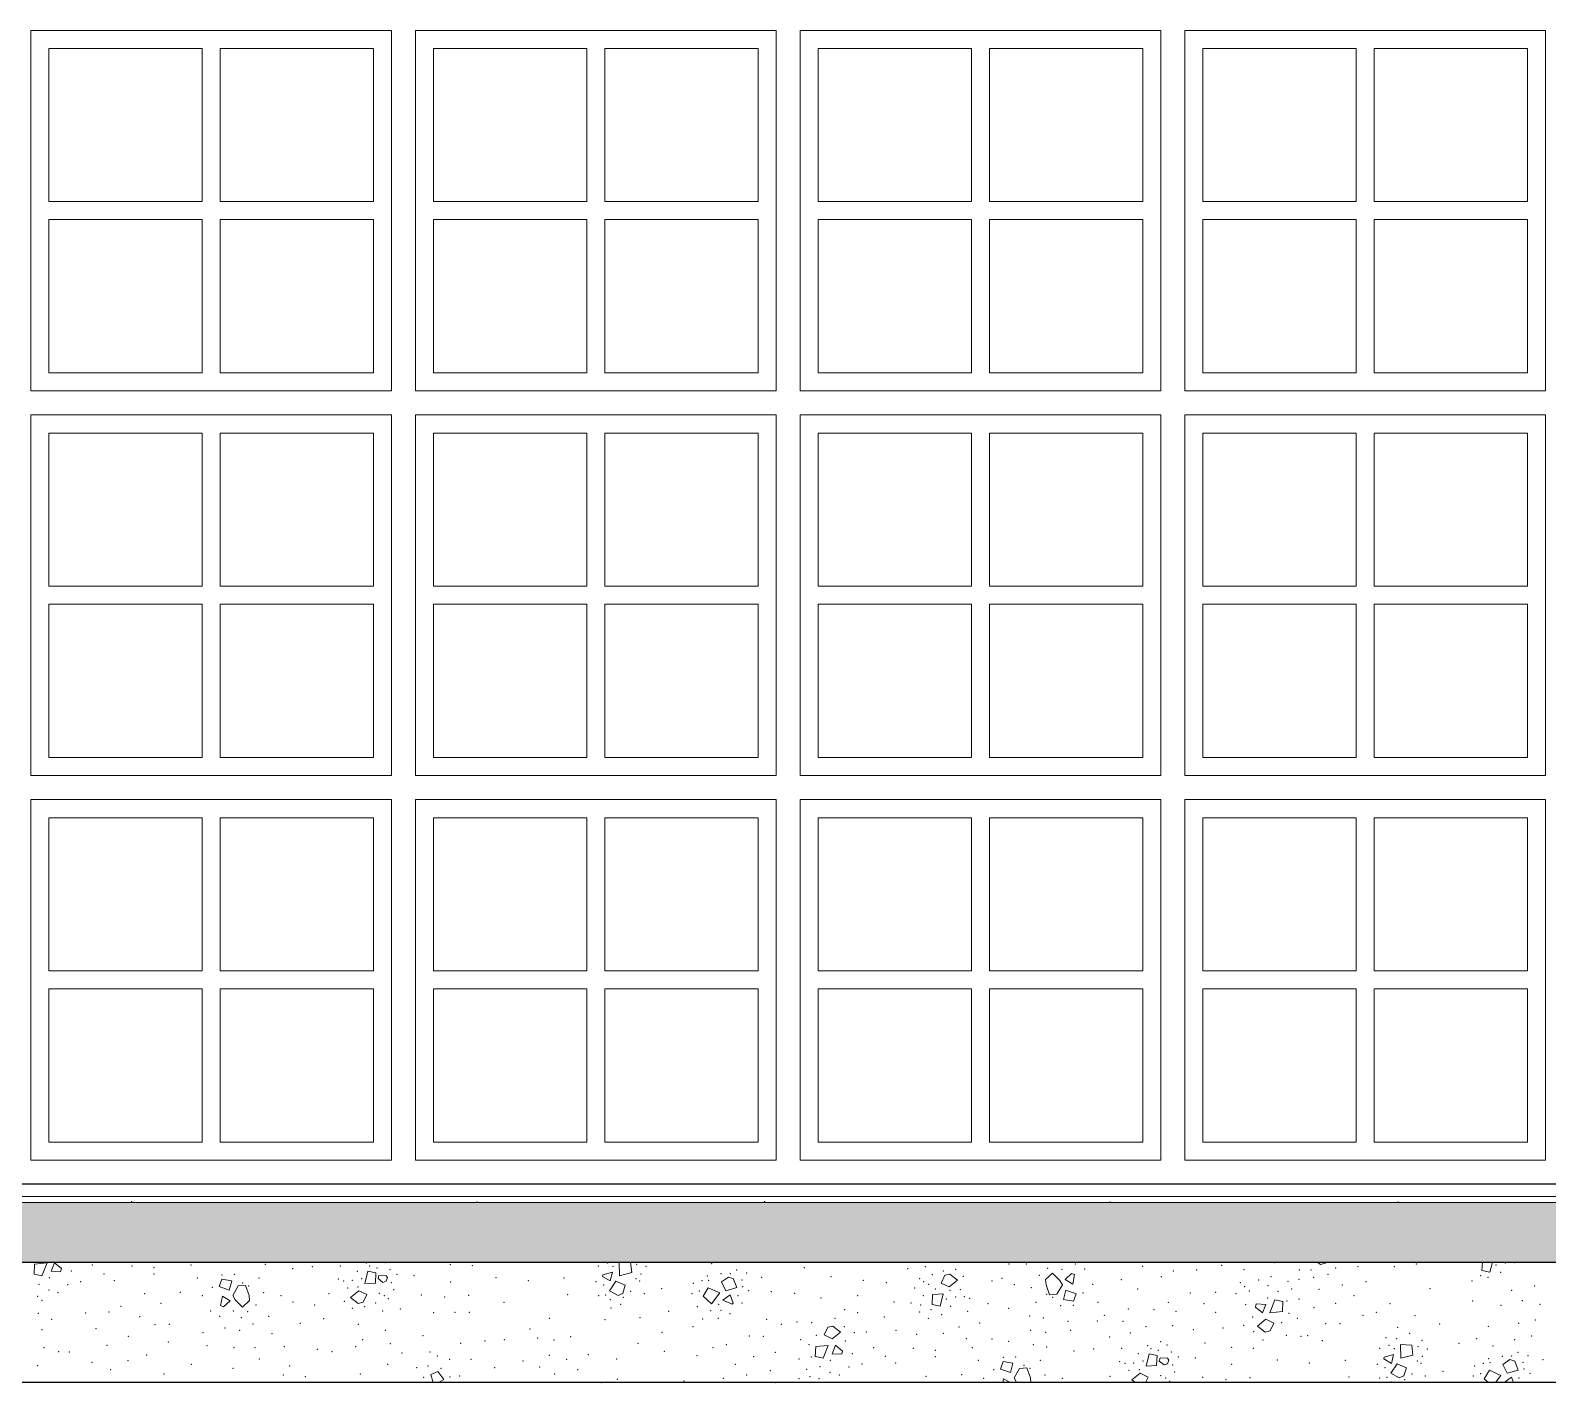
# Model space of a CAD drawing. Header units: metres. Extents: x -67.2 to -32.8, y -0.2 to 5.
# Drawn here: x -41.915 to -40.653, y -0.165 to 0.96 of the extents above; entities that cross this region are included whole.
import ezdxf

# ---------------------------------------------------------------- set-up
doc = ezdxf.new("R2010")
doc.units = ezdxf.units.M
doc.header["$MEASUREMENT"] = 0
for name, color, linetype, lineweight in [('Janelas Archicad_Caneta_No__3', 7, 'Continuous', 25), ('Janelas Archicad_Caneta_No__43', 44, 'Continuous', 0), ('LAJES.EST_Caneta_No__241', 7, 'Continuous', 13), ('LAJES.EST_Caneta_No__3', 7, 'Continuous', 25)]:
    doc.layers.add(name, color=color, linetype=linetype, lineweight=lineweight)
doc.layers.add('LAJES.EST', color=7, linetype='Continuous')
doc.layers.add('LAJES.EST_Caneta_No__95', color=7, linetype='Continuous', lineweight=0, true_color=0xaeaeae)
doc.layers.add('LAJES.EST_Caneta_No__97', color=7, linetype='Continuous', lineweight=5, true_color=0x6b6b6b)

# ---------------------------------------------------------------- blocks, each defined once
blk = doc.blocks.new('*X22', base_point=(-99.8256, 0))
at = {"layer": 'LAJES.EST_Caneta_No__241', "color": 7, "linetype": 'Continuous', "lineweight": 13}
for p, q in [((-41.9123, -0.0747), (-41.9119, -0.0663)), ((-41.9123, -0.0747), (-41.9058, -0.0761)), ((-41.9119, -0.0663), (-41.9015, -0.0654)), ((-41.9015, -0.0654), (-41.9058, -0.0761)), ((-41.8982, -0.0723), (-41.8954, -0.0653)), ((-41.8903, -0.0727), (-41.8982, -0.0723)), ((-41.8954, -0.0653), (-41.8896, -0.0701)), ((-41.8896, -0.0701), (-41.8903, -0.0727)), ((-41.6371, -0.0826), (-41.6346, -0.0723)), ((-41.6281, -0.0737), (-41.6346, -0.0723)), ((-41.6281, -0.0737), (-41.6284, -0.0821)), ((-41.4394, -0.0766), (-41.4393, -0.0753)), ((-41.4393, -0.0753), (-41.4313, -0.073)), ((-41.4313, -0.073), (-41.433, -0.0804)), ((-41.4254, -0.076), (-41.4257, -0.065)), ((-41.4152, -0.0734), (-41.4254, -0.076)), ((-41.4162, -0.0651), (-41.4183, -0.065)), ((-41.4162, -0.0651), (-41.4152, -0.0734)), ((-41.1578, -0.0821), (-41.1548, -0.0757)), ((-41.1548, -0.0757), (-41.1507, -0.0747)), ((-41.1507, -0.0747), (-41.1443, -0.0797)), ((-41.071, -0.0793), (-41.0652, -0.0738)), ((-41.0652, -0.0738), (-41.0591, -0.0801)), ((-41.0548, -0.0792), (-41.0493, -0.0741)), ((-41.0493, -0.0741), (-41.0468, -0.0751)), ((-41.0468, -0.0751), (-41.0482, -0.083)), ((-40.8424, -0.0668), (-40.8446, -0.065)), ((-40.8383, -0.0657), (-40.8424, -0.0668)), ((-40.8379, -0.065), (-40.8383, -0.0657)), ((-40.708, -0.0718), (-40.7077, -0.065)), ((-40.708, -0.0718), (-40.7015, -0.0732)), ((-40.6994, -0.065), (-40.7015, -0.0732)), ((-41.7561, -0.0788), (-41.7584, -0.0851)), ((-41.75, -0.088), (-41.7584, -0.0851)), ((-41.7561, -0.0788), (-41.7479, -0.0803)), ((-41.7479, -0.0803), (-41.75, -0.088)), ((-41.7424, -0.0845), (-41.747, -0.0925)), ((-41.7364, -0.0841), (-41.7424, -0.0845)), ((-41.7334, -0.0925), (-41.7364, -0.0841)), ((-41.6284, -0.0821), (-41.6371, -0.0826)), ((-41.6262, -0.0784), (-41.6256, -0.0758)), ((-41.6222, -0.0817), (-41.6262, -0.0784)), ((-41.6256, -0.0758), (-41.6193, -0.0761)), ((-41.6222, -0.0817), (-41.6195, -0.0807)), ((-41.6182, -0.0776), (-41.6195, -0.0807)), ((-41.6182, -0.0776), (-41.6193, -0.0761)), ((-41.433, -0.0804), (-41.4394, -0.0766)), ((-41.4283, -0.0806), (-41.4336, -0.0885)), ((-41.4283, -0.0806), (-41.4207, -0.084)), ((-41.4207, -0.084), (-41.4227, -0.0908)), ((-41.3559, -0.0931), (-41.3515, -0.086)), ((-41.3515, -0.086), (-41.342, -0.0904)), ((-41.3406, -0.0812), (-41.3347, -0.0772)), ((-41.3368, -0.0886), (-41.3406, -0.0812)), ((-41.3368, -0.0886), (-41.3277, -0.0859)), ((-41.3347, -0.0772), (-41.3307, -0.0784)), ((-41.3307, -0.0784), (-41.3277, -0.0859)), ((-41.1512, -0.0853), (-41.1578, -0.0821)), ((-41.1512, -0.0853), (-41.1443, -0.0797)), ((-41.0705, -0.0835), (-41.071, -0.0793)), ((-41.0705, -0.0835), (-41.0676, -0.0919)), ((-41.0616, -0.0915), (-41.0569, -0.0836)), ((-41.0591, -0.0801), (-41.0569, -0.0836)), ((-41.056, -0.0957), (-41.054, -0.0881)), ((-41.0482, -0.083), (-41.0548, -0.0792)), ((-41.054, -0.0881), (-41.0455, -0.091)), ((-41.7572, -0.1009), (-41.7557, -0.0931)), ((-41.7547, -0.1019), (-41.7572, -0.1009)), ((-41.7557, -0.0931), (-41.7491, -0.0968)), ((-41.7491, -0.0968), (-41.7547, -0.1019)), ((-41.7449, -0.096), (-41.747, -0.0925)), ((-41.7388, -0.1023), (-41.7449, -0.096)), ((-41.733, -0.0967), (-41.7388, -0.1023)), ((-41.7334, -0.0925), (-41.733, -0.0967)), ((-41.6422, -0.0885), (-41.649, -0.0941)), ((-41.6427, -0.0991), (-41.649, -0.0941)), ((-41.6386, -0.0981), (-41.6427, -0.0991)), ((-41.6422, -0.0885), (-41.6355, -0.0917)), ((-41.6355, -0.0917), (-41.6386, -0.0981)), ((-41.4266, -0.0925), (-41.4336, -0.0885)), ((-41.4227, -0.0908), (-41.4266, -0.0925)), ((-41.3559, -0.0931), (-41.3489, -0.0995)), ((-41.342, -0.0904), (-41.3489, -0.0995)), ((-41.3393, -0.0964), (-41.3333, -0.0918)), ((-41.3316, -0.0997), (-41.3393, -0.0964)), ((-41.3333, -0.0918), (-41.3307, -0.0988)), ((-41.3307, -0.0988), (-41.3316, -0.0997)), ((-41.1652, -0.1), (-41.1649, -0.0917)), ((-41.1652, -0.1), (-41.1587, -0.1015)), ((-41.1649, -0.0917), (-41.1562, -0.0912)), ((-41.1562, -0.0912), (-41.1587, -0.1015)), ((-41.0676, -0.0919), (-41.0616, -0.0915)), ((-41.0478, -0.0972), (-41.056, -0.0957)), ((-41.0478, -0.0972), (-41.0455, -0.091)), ((-40.8964, -0.1021), (-40.8957, -0.0995)), ((-40.8957, -0.0995), (-40.8878, -0.0999)), ((-40.8878, -0.0999), (-40.8906, -0.1069)), ((-40.8845, -0.1068), (-40.8802, -0.0961)), ((-40.8737, -0.0975), (-40.8802, -0.0961)), ((-40.8737, -0.0975), (-40.874, -0.1059)), ((-40.8906, -0.1069), (-40.8964, -0.1021)), ((-40.8878, -0.1123), (-40.8946, -0.1179)), ((-40.8878, -0.1123), (-40.8811, -0.1155)), ((-40.874, -0.1059), (-40.8845, -0.1068)), ((-41.2551, -0.1253), (-41.252, -0.1189)), ((-41.2484, -0.1285), (-41.2551, -0.1253)), ((-41.252, -0.1189), (-41.2479, -0.1179)), ((-41.2484, -0.1285), (-41.2416, -0.1229)), ((-41.2479, -0.1179), (-41.2416, -0.1229)), ((-40.8883, -0.1229), (-40.8946, -0.1179)), ((-40.8842, -0.1219), (-40.8883, -0.1229)), ((-40.8811, -0.1155), (-40.8842, -0.1219)), ((-41.2625, -0.1433), (-41.2621, -0.1349)), ((-41.2621, -0.1349), (-41.2517, -0.134)), ((-41.2517, -0.134), (-41.256, -0.1447)), ((-41.2484, -0.1409), (-41.2456, -0.1339)), ((-41.2456, -0.1339), (-41.2398, -0.1387)), ((-41.2398, -0.1387), (-41.2405, -0.1413)), ((-40.7756, -0.1446), (-40.7759, -0.1332)), ((-40.7664, -0.1337), (-40.7759, -0.1332)), ((-40.7664, -0.1337), (-40.7654, -0.142)), ((-41.2625, -0.1433), (-41.256, -0.1447)), ((-41.2405, -0.1413), (-41.2484, -0.1409)), ((-41.1063, -0.1474), (-41.1086, -0.1537)), ((-41.1063, -0.1474), (-41.0981, -0.1489)), ((-41.0981, -0.1489), (-41.1002, -0.1565)), ((-40.9873, -0.1512), (-40.9848, -0.1409)), ((-40.9786, -0.1507), (-40.9873, -0.1512)), ((-40.9783, -0.1423), (-40.9848, -0.1409)), ((-40.9783, -0.1423), (-40.9786, -0.1507)), ((-40.9764, -0.147), (-40.9758, -0.1444)), ((-40.9724, -0.1503), (-40.9764, -0.147)), ((-40.9758, -0.1444), (-40.9695, -0.1447)), ((-40.9724, -0.1503), (-40.9697, -0.1493)), ((-40.9684, -0.1462), (-40.9697, -0.1493)), ((-40.9684, -0.1462), (-40.9695, -0.1447)), ((-40.7896, -0.1452), (-40.7895, -0.1439)), ((-40.7832, -0.149), (-40.7896, -0.1452)), ((-40.7895, -0.1439), (-40.7815, -0.1416)), ((-40.7785, -0.1492), (-40.7838, -0.1571)), ((-40.7815, -0.1416), (-40.7832, -0.149)), ((-40.7785, -0.1492), (-40.7709, -0.1526)), ((-40.7654, -0.142), (-40.7756, -0.1446)), ((-40.6907, -0.1498), (-40.6849, -0.1458)), ((-40.687, -0.1572), (-40.6907, -0.1498)), ((-40.6849, -0.1458), (-40.6808, -0.147)), ((-40.6808, -0.147), (-40.6779, -0.1545)), ((-41.5764, -0.1556), (-41.5824, -0.1583)), ((-41.5804, -0.165), (-41.5824, -0.1583)), ((-41.5764, -0.1556), (-41.5716, -0.1624)), ((-41.5716, -0.1624), (-41.5759, -0.165)), ((-41.1002, -0.1565), (-41.1086, -0.1537)), ((-41.1065, -0.165), (-41.1059, -0.1617)), ((-41.1059, -0.1617), (-41.1001, -0.165)), ((-41.0926, -0.1531), (-41.0972, -0.1611)), ((-41.0951, -0.1646), (-41.0972, -0.1611)), ((-41.0866, -0.1527), (-41.0926, -0.1531)), ((-41.0836, -0.1611), (-41.0866, -0.1527)), ((-41.0836, -0.1611), (-41.0832, -0.165)), ((-40.9924, -0.1571), (-40.9992, -0.1627)), ((-40.9963, -0.165), (-40.9992, -0.1627)), ((-40.9924, -0.1571), (-40.9857, -0.1603)), ((-40.9857, -0.1603), (-40.988, -0.165)), ((-40.7768, -0.1611), (-40.7838, -0.1571)), ((-40.7729, -0.1594), (-40.7768, -0.1611)), ((-40.7709, -0.1526), (-40.7729, -0.1594)), ((-40.7061, -0.1617), (-40.7017, -0.1546)), ((-40.7061, -0.1617), (-40.7025, -0.165)), ((-40.7017, -0.1546), (-40.6922, -0.159)), ((-40.6922, -0.159), (-40.6967, -0.165)), ((-40.6895, -0.165), (-40.6835, -0.1604)), ((-40.687, -0.1572), (-40.6779, -0.1545)), ((-40.6835, -0.1604), (-40.6818, -0.165)), ((-41.0946, -0.165), (-41.0951, -0.1646))]:
    blk.add_line(p, q, dxfattribs=at)
for p in [(-41.8814, -0.0722), (-41.8638, -0.0672), (-41.8541, -0.0745), (-41.8307, -0.0679), (-41.8125, -0.0694), (-41.8125, -0.0747), (-41.7818, -0.0672), (-41.756, -0.0754), (-41.7457, -0.075), (-41.7198, -0.0666), (-41.6972, -0.0702), (-41.6809, -0.0685), (-41.6575, -0.0679), (-41.6435, -0.0723), (-41.6358, -0.0655), (-41.6331, -0.068), (-41.6271, -0.0696), (-41.6199, -0.0652), (-41.6162, -0.0709), (-41.6105, -0.075), (-41.5661, -0.0669), (-41.5479, -0.0678), (-41.4429, -0.0679), (-41.4353, -0.0654), (-41.4307, -0.0681), (-41.4111, -0.0665), (-41.4075, -0.0746), (-41.4033, -0.0683), (-41.3486, -0.0659), (-41.341, -0.0744), (-41.3332, -0.0744), (-41.3278, -0.0712), (-41.3195, -0.0739), (-41.2715, -0.0693), (-41.1857, -0.0701), (-41.1711, -0.0685), (-41.1652, -0.0751), (-41.1561, -0.072), (-41.1458, -0.0706), (-41.1015, -0.0664), (-41.0869, -0.0662), (-41.0763, -0.0757), (-41.0693, -0.07), (-41.0573, -0.0707), (-41.0461, -0.0663), (-41.0385, -0.0705), (-40.9901, -0.0683), (-40.9646, -0.072), (-40.9452, -0.0713), (-40.9244, -0.0675), (-40.9059, -0.0709), (-40.8807, -0.0652), (-40.86, -0.0714), (-40.8503, -0.0712), (-40.836, -0.0749), (-40.8296, -0.0696), (-40.811, -0.0685), (-40.7808, -0.0684), (-40.7625, -0.0662), (-40.6963, -0.0671), (-40.6925, -0.0732), (-40.6885, -0.0655), (-40.6812, -0.0651), (-41.9083, -0.0832), (-41.9, -0.0879), (-41.8997, -0.0777), (-41.8843, -0.0834), (-41.8734, -0.0811), (-41.8456, -0.0802), (-41.7766, -0.0779), (-41.764, -0.0857), (-41.7388, -0.082), (-41.7338, -0.0846), (-41.7251, -0.0778), (-41.6592, -0.0789), (-41.6548, -0.0804), (-41.6515, -0.0862), (-41.6476, -0.08), (-41.6428, -0.0855), (-41.6398, -0.0784), (-41.6152, -0.0817), (-41.6133, -0.0875), (-41.5964, -0.0759), (-41.5659, -0.0812), (-41.5281, -0.0776), (-41.5013, -0.0801), (-41.4714, -0.0778), (-41.4449, -0.0811), (-41.4384, -0.0838), (-41.4116, -0.0784), (-41.4085, -0.0804), (-41.3903, -0.0869), (-41.364, -0.0825), (-41.3568, -0.0802), (-41.3523, -0.0764), (-41.3512, -0.0798), (-41.3236, -0.0796), (-41.3228, -0.0851), (-41.3071, -0.0773), (-41.2495, -0.0769), (-41.2226, -0.08), (-41.2033, -0.0817), (-41.18, -0.0863), (-41.1758, -0.0786), (-41.1724, -0.0811), (-41.1683, -0.0831), (-41.1628, -0.087), (-41.1506, -0.0883), (-41.1418, -0.0876), (-41.1393, -0.0765), (-41.1155, -0.0804), (-41.1071, -0.0782), (-41.097, -0.0834), (-41.0827, -0.086), (-41.0317, -0.0833), (-41.0081, -0.0792), (-40.9945, -0.0871), (-40.9747, -0.0767), (-40.9091, -0.0817), (-40.9053, -0.0852), (-40.8938, -0.0795), (-40.886, -0.0843), (-40.8834, -0.0769), (-40.8693, -0.0807), (-40.8663, -0.087), (-40.8601, -0.079), (-40.8481, -0.0774), (-40.8437, -0.0873), (-40.8241, -0.0837), (-40.8044, -0.0811), (-40.7512, -0.0869), (-40.7162, -0.0803), (-40.709, -0.0759), (-40.703, -0.0775), (-40.6833, -0.0883), (-40.6642, -0.0847), (-41.9094, -0.0931), (-41.9056, -0.0966), (-41.8924, -0.0901), (-41.8202, -0.0911), (-41.8066, -0.0991), (-41.7906, -0.0898), (-41.7723, -0.0927), (-41.7276, -0.1003), (-41.7213, -0.09), (-41.7069, -0.0927), (-41.6969, -0.0978), (-41.6788, -0.1005), (-41.6671, -0.0911), (-41.6541, -0.0973), (-41.6282, -0.0987), (-41.625, -0.0907), (-41.6209, -0.0927), (-41.6176, -0.0952), (-41.5901, -0.0921), (-41.5708, -0.0938), (-41.5508, -0.0923), (-41.5215, -0.0983), (-41.4685, -0.0917), (-41.4428, -0.0925), (-41.437, -0.0921), (-41.4329, -0.0959), (-41.4243, -0.0998), (-41.4221, -0.094), (-41.4161, -0.0891), (-41.4048, -0.0909), (-41.3651, -0.0909), (-41.359, -0.0888), (-41.3428, -0.0999), (-41.3269, -0.0925), (-41.3236, -0.0987), (-41.318, -0.0886), (-41.2991, -0.0892), (-41.2796, -0.0908), (-41.2579, -0.0946), (-41.2274, -0.0926), (-41.197, -0.0979), (-41.1829, -0.0988), (-41.1749, -0.1004), (-41.1726, -0.0926), (-41.1535, -0.0954), (-41.1458, -0.0937), (-41.1385, -0.0934), (-41.1342, -0.0949), (-41.1189, -0.0994), (-41.0789, -0.0982), (-41.0702, -0.0915), (-41.0652, -0.094), (-41.0479, -0.1007), (-41.0399, -0.0903), (-41.0274, -0.0981), (-40.969, -0.0981), (-40.9507, -0.0904), (-40.9393, -0.0993), (-40.9296, -0.0898), (-40.9126, -0.0911), (-40.9046, -0.1), (-40.9016, -0.0888), (-40.8863, -0.0945), (-40.8777, -0.089), (-40.8703, -0.0972), (-40.8601, -0.0955), (-40.8297, -0.099), (-40.8144, -0.0926), (-40.7846, -0.0992), (-40.7158, -0.0971), (-40.6922, -0.1006), (-40.6744, -0.0969), (-40.6598, -0.0999), (-41.9088, -0.1074), (-41.8976, -0.1123), (-41.8694, -0.107), (-41.85, -0.1062), (-41.8399, -0.1016), (-41.8245, -0.11), (-41.7655, -0.1055), (-41.7578, -0.1098), (-41.7466, -0.1053), (-41.74, -0.111), (-41.7346, -0.106), (-41.7171, -0.1098), (-41.6713, -0.1117), (-41.6475, -0.1032), (-41.6373, -0.1018), (-41.6223, -0.1053), (-41.6076, -0.1036), (-41.5799, -0.1068), (-41.5621, -0.1065), (-41.5502, -0.1064), (-41.4838, -0.1116), (-41.4373, -0.1127), (-41.4324, -0.103), (-41.4084, -0.1108), (-41.3845, -0.1056), (-41.3607, -0.1017), (-41.3561, -0.112), (-41.3495, -0.105), (-41.3431, -0.1114), (-41.341, -0.1048), (-41.3335, -0.1077), (-41.3029, -0.1123), (-41.246, -0.1114), (-41.2381, -0.1044), (-41.2272, -0.1069), (-41.2052, -0.1104), (-41.1756, -0.1061), (-41.1684, -0.1115), (-41.1663, -0.1042), (-41.1575, -0.1083), (-41.1498, -0.1015), (-41.1359, -0.1058), (-41.1018, -0.1031), (-41.0842, -0.1095), (-41.0729, -0.1111), (-41.0583, -0.101), (-41.0222, -0.1089), (-41.0021, -0.1036), (-40.9809, -0.1043), (-40.9626, -0.1058), (-40.9296, -0.1065), (-40.8987, -0.1105), (-40.8685, -0.1074), (-40.8615, -0.1116), (-40.8478, -0.1025), (-40.807, -0.1089), (-40.7959, -0.1065), (-40.7636, -0.1092), (-40.6637, -0.113), (-41.9056, -0.121), (-41.8609, -0.12), (-41.8118, -0.1167), (-41.7998, -0.1166), (-41.7717, -0.1234), (-41.7536, -0.1196), (-41.7414, -0.1215), (-41.7303, -0.1163), (-41.7144, -0.1243), (-41.6907, -0.1156), (-41.6427, -0.1164), (-41.6201, -0.1214), (-41.5887, -0.1259), (-41.4998, -0.1204), (-41.3899, -0.123), (-41.3643, -0.1184), (-41.2907, -0.1164), (-41.2776, -0.1144), (-41.2655, -0.1151), (-41.2616, -0.1257), (-41.2384, -0.1183), (-41.23, -0.1234), (-41.22, -0.1228), (-41.1955, -0.1214), (-41.1782, -0.1248), (-41.156, -0.1239), (-41.1429, -0.1187), (-41.1257, -0.1154), (-41.0833, -0.1214), (-41.0709, -0.1232), (-41.0524, -0.1141), (-41.0502, -0.1214), (-41.0279, -0.1136), (-41.0067, -0.114), (-41.0006, -0.1237), (-40.9875, -0.1185), (-40.9653, -0.1176), (-40.9481, -0.1209), (-40.9235, -0.1195), (-40.9062, -0.1174), (-40.8978, -0.1225), (-40.8746, -0.1151), (-40.8707, -0.1257), (-40.8529, -0.126), (-40.8379, -0.116), (-40.8261, -0.116), (-40.7782, -0.119), (-40.7681, -0.124), (-40.7433, -0.1161), (-40.7027, -0.1181), (-40.6775, -0.1156), (-41.9039, -0.136), (-41.8516, -0.134), (-41.834, -0.1265), (-41.8005, -0.1312), (-41.7684, -0.1342), (-41.746, -0.1359), (-41.7286, -0.1358), (-41.704, -0.1351), (-41.6768, -0.1374), (-41.6448, -0.135), (-41.6391, -0.1293), (-41.6161, -0.1326), (-41.5574, -0.1322), (-41.5372, -0.1303), (-41.5212, -0.1293), (-41.4933, -0.1279), (-41.4798, -0.1294), (-41.466, -0.1267), (-41.4101, -0.1324), (-41.3476, -0.1359), (-41.3365, -0.1335), (-41.3174, -0.1263), (-41.3056, -0.1264), (-41.2746, -0.1292), (-41.2677, -0.1334), (-41.2375, -0.1303), (-41.214, -0.1358), (-41.1809, -0.1365), (-41.1627, -0.138), (-41.1368, -0.1284), (-41.132, -0.1358), (-41.1156, -0.1287), (-41.1018, -0.1306), (-41.0813, -0.1335), (-41.07, -0.1352), (-41.0474, -0.1388), (-41.0311, -0.137), (-41.0178, -0.1269), (-41.0076, -0.1365), (-40.986, -0.1341), (-40.9833, -0.1366), (-40.9772, -0.1382), (-40.9752, -0.1308), (-40.9701, -0.1338), (-40.9384, -0.132), (-40.9163, -0.1355), (-40.8981, -0.1364), (-40.8902, -0.1294), (-40.8586, -0.1264), (-40.8407, -0.13), (-40.7931, -0.1365), (-40.7879, -0.1275), (-40.7854, -0.134), (-40.7809, -0.1366), (-40.779, -0.1285), (-40.7613, -0.1351), (-40.7579, -0.1297), (-40.7535, -0.1369), (-40.7271, -0.1323), (-40.7125, -0.1284), (-40.6988, -0.1345), (-40.6808, -0.1292), (-40.6667, -0.1262), (-41.9093, -0.1509), (-41.8919, -0.1392), (-41.8829, -0.1396), (-41.8642, -0.1481), (-41.8342, -0.1468), (-41.8185, -0.1421), (-41.7815, -0.1498), (-41.725, -0.1452), (-41.6998, -0.1512), (-41.6646, -0.1392), (-41.6182, -0.1498), (-41.6062, -0.1403), (-41.5847, -0.1512), (-41.583, -0.1395), (-41.5769, -0.1427), (-41.5667, -0.1457), (-41.549, -0.1455), (-41.5057, -0.1471), (-41.4838, -0.1424), (-41.4692, -0.1455), (-41.4514, -0.1417), (-41.4277, -0.1453), (-41.3882, -0.1389), (-41.3609, -0.1425), (-41.3291, -0.1498), (-41.3138, -0.1434), (-41.2958, -0.1399), (-41.2761, -0.1453), (-41.2659, -0.1436), (-41.2499, -0.1463), (-41.2316, -0.1408), (-41.2236, -0.1496), (-41.2043, -0.143), (-41.1958, -0.1487), (-41.1627, -0.1433), (-41.1268, -0.1465), (-41.1062, -0.144), (-41.0959, -0.1436), (-41.089, -0.1506), (-41.0753, -0.1464), (-41.0094, -0.1475), (-41.005, -0.149), (-40.9978, -0.1486), (-40.9937, -0.1409), (-40.99, -0.147), (-40.9664, -0.1395), (-40.9653, -0.1503), (-40.9607, -0.1436), (-40.9465, -0.1445), (-40.9161, -0.1498), (-40.8783, -0.1462), (-40.8515, -0.1486), (-40.8216, -0.1464), (-40.7951, -0.1497), (-40.7618, -0.147), (-40.7587, -0.149), (-40.7576, -0.1432), (-40.7142, -0.1511), (-40.707, -0.1488), (-40.7025, -0.145), (-40.7014, -0.1484), (-40.6911, -0.143), (-40.6834, -0.1429), (-40.678, -0.1398), (-40.6738, -0.1482), (-40.6697, -0.1425), (-40.6572, -0.1459), (-41.8486, -0.1543), (-41.8042, -0.1577), (-41.7469, -0.1531), (-41.7049, -0.1586), (-41.6868, -0.16), (-41.6409, -0.1577), (-41.5942, -0.1524), (-41.5882, -0.1607), (-41.5738, -0.1532), (-41.5663, -0.1603), (-41.5582, -0.1594), (-41.5291, -0.1526), (-41.4918, -0.1521), (-41.4793, -0.1577), (-41.4602, -0.1541), (-41.4273, -0.1621), (-41.3718, -0.1636), (-41.3391, -0.1613), (-41.3195, -0.1586), (-41.2999, -0.1551), (-41.2761, -0.1618), (-41.2698, -0.1538), (-41.2669, -0.1601), (-41.2595, -0.1617), (-41.2585, -0.1518), (-41.2502, -0.1565), (-41.2426, -0.1587), (-41.2345, -0.152), (-41.1704, -0.1597), (-41.1407, -0.1584), (-41.1225, -0.1613), (-41.1142, -0.1543), (-41.084, -0.1532), (-41.0715, -0.1586), (-41.0571, -0.1613), (-41.0173, -0.1597), (-41.0017, -0.1548), (-40.9929, -0.1541), (-40.9752, -0.1593), (-40.9711, -0.1612), (-40.9677, -0.1638), (-40.9635, -0.1561), (-40.9402, -0.1607), (-40.921, -0.1624), (-40.901, -0.1609), (-40.8186, -0.1603), (-40.793, -0.1611), (-40.7886, -0.1524), (-40.7871, -0.1607), (-40.7723, -0.1626), (-40.7663, -0.1577), (-40.755, -0.1595), (-40.7405, -0.1555), (-40.7152, -0.1595), (-40.7092, -0.1574), (-40.6771, -0.1611), (-40.673, -0.1537), (-40.6682, -0.1572), (-41.7588, -0.1648), (-41.4406, -0.1649), (-41.2955, -0.1649), (-40.7831, -0.1645)]:
    blk.add_point(p, dxfattribs=at)

msp = doc.modelspace()

# ---------------------------------------------------------------- hatches: boundary and pattern name
at = {"layer": 'LAJES.EST_Caneta_No__95', "linetype": 'Continuous', "lineweight": 0, "true_color": 0xaeaeae}
msp.add_hatch(color=253, dxfattribs=at).paths.add_polyline_path([(-39.3199, -0.015), (-53.0318, -0.015), (-53.0318, -0.065), (-39.3199, -0.065)])

# ---------------------------------------------------------------- linework, layer by layer
at = {"layer": 'Janelas Archicad_Caneta_No__3', "color": 7, "linetype": 'Continuous', "lineweight": 25}
msp.add_line((-39.6751, 0), (-52.4951, 0), dxfattribs=at)
at = {"layer": 'Janelas Archicad_Caneta_No__43', "color": 44, "linetype": 'Continuous', "lineweight": 0}
for p, q in [((-41.9151, 0.66), (-41.9151, 0.96)), ((-41.9151, 0.96), (-41.6151, 0.96)), ((-41.6151, 0.96), (-41.6151, 0.66)), ((-41.5951, 0.66), (-41.5951, 0.96)), ((-41.5951, 0.96), (-41.2951, 0.96)), ((-41.2951, 0.96), (-41.2951, 0.66)), ((-41.2751, 0.66), (-41.2751, 0.96)), ((-41.2751, 0.96), (-40.9751, 0.96)), ((-40.9751, 0.96), (-40.9751, 0.66)), ((-40.9551, 0.66), (-40.9551, 0.96)), ((-40.9551, 0.96), (-40.6551, 0.96)), ((-40.6551, 0.96), (-40.6551, 0.66)), ((-41.7726, 0.945), (-41.9001, 0.945)), ((-41.9001, 0.945), (-41.9001, 0.8175)), ((-41.7726, 0.8175), (-41.7726, 0.945)), ((-41.6301, 0.945), (-41.7576, 0.945)), ((-41.7576, 0.945), (-41.7576, 0.8175)), ((-41.6301, 0.8175), (-41.6301, 0.945)), ((-41.4526, 0.945), (-41.5801, 0.945)), ((-41.5801, 0.945), (-41.5801, 0.8175)), ((-41.4526, 0.8175), (-41.4526, 0.945)), ((-41.3101, 0.945), (-41.4376, 0.945)), ((-41.4376, 0.945), (-41.4376, 0.8175)), ((-41.3101, 0.8175), (-41.3101, 0.945)), ((-41.1326, 0.945), (-41.2601, 0.945)), ((-41.2601, 0.945), (-41.2601, 0.8175)), ((-41.1326, 0.8175), (-41.1326, 0.945)), ((-40.9901, 0.945), (-41.1176, 0.945)), ((-41.1176, 0.945), (-41.1176, 0.8175)), ((-40.9901, 0.8175), (-40.9901, 0.945)), ((-40.8126, 0.945), (-40.9401, 0.945)), ((-40.9401, 0.945), (-40.9401, 0.8175)), ((-40.8126, 0.8175), (-40.8126, 0.945)), ((-40.6701, 0.945), (-40.7976, 0.945)), ((-40.7976, 0.945), (-40.7976, 0.8175)), ((-40.6701, 0.8175), (-40.6701, 0.945)), ((-41.9001, 0.8175), (-41.7726, 0.8175)), ((-41.7576, 0.8175), (-41.6301, 0.8175)), ((-41.5801, 0.8175), (-41.4526, 0.8175)), ((-41.4376, 0.8175), (-41.3101, 0.8175)), ((-41.2601, 0.8175), (-41.1326, 0.8175)), ((-41.1176, 0.8175), (-40.9901, 0.8175)), ((-40.9401, 0.8175), (-40.8126, 0.8175)), ((-40.7976, 0.8175), (-40.6701, 0.8175)), ((-41.7726, 0.8025), (-41.9001, 0.8025)), ((-41.9001, 0.8025), (-41.9001, 0.675)), ((-41.7726, 0.675), (-41.7726, 0.8025)), ((-41.6301, 0.8025), (-41.7576, 0.8025)), ((-41.7576, 0.8025), (-41.7576, 0.675)), ((-41.6301, 0.675), (-41.6301, 0.8025)), ((-41.4526, 0.8025), (-41.5801, 0.8025)), ((-41.5801, 0.8025), (-41.5801, 0.675)), ((-41.4526, 0.675), (-41.4526, 0.8025)), ((-41.3101, 0.8025), (-41.4376, 0.8025)), ((-41.4376, 0.8025), (-41.4376, 0.675)), ((-41.3101, 0.675), (-41.3101, 0.8025)), ((-41.1326, 0.8025), (-41.2601, 0.8025)), ((-41.2601, 0.8025), (-41.2601, 0.675)), ((-41.1326, 0.675), (-41.1326, 0.8025)), ((-40.9901, 0.8025), (-41.1176, 0.8025)), ((-41.1176, 0.8025), (-41.1176, 0.675)), ((-40.9901, 0.675), (-40.9901, 0.8025)), ((-40.8126, 0.8025), (-40.9401, 0.8025)), ((-40.9401, 0.8025), (-40.9401, 0.675)), ((-40.8126, 0.675), (-40.8126, 0.8025)), ((-40.6701, 0.8025), (-40.7976, 0.8025)), ((-40.7976, 0.8025), (-40.7976, 0.675)), ((-40.6701, 0.675), (-40.6701, 0.8025)), ((-41.9001, 0.675), (-41.7726, 0.675)), ((-41.7576, 0.675), (-41.6301, 0.675)), ((-41.5801, 0.675), (-41.4526, 0.675)), ((-41.4376, 0.675), (-41.3101, 0.675)), ((-41.2601, 0.675), (-41.1326, 0.675)), ((-41.1176, 0.675), (-40.9901, 0.675)), ((-40.9401, 0.675), (-40.8126, 0.675)), ((-40.7976, 0.675), (-40.6701, 0.675)), ((-41.6151, 0.66), (-41.9151, 0.66)), ((-41.2951, 0.66), (-41.5951, 0.66)), ((-40.9751, 0.66), (-41.2751, 0.66)), ((-40.6551, 0.66), (-40.9551, 0.66)), ((-41.9151, 0.34), (-41.9151, 0.64)), ((-41.9151, 0.64), (-41.6151, 0.64)), ((-41.6151, 0.64), (-41.6151, 0.34)), ((-41.5951, 0.34), (-41.5951, 0.64)), ((-41.5951, 0.64), (-41.2951, 0.64)), ((-41.2951, 0.64), (-41.2951, 0.34)), ((-41.2751, 0.34), (-41.2751, 0.64)), ((-41.2751, 0.64), (-40.9751, 0.64)), ((-40.9751, 0.64), (-40.9751, 0.34)), ((-40.9551, 0.34), (-40.9551, 0.64)), ((-40.9551, 0.64), (-40.6551, 0.64)), ((-40.6551, 0.64), (-40.6551, 0.34)), ((-41.7726, 0.625), (-41.9001, 0.625)), ((-41.9001, 0.625), (-41.9001, 0.4975)), ((-41.7726, 0.4975), (-41.7726, 0.625)), ((-41.6301, 0.625), (-41.7576, 0.625)), ((-41.7576, 0.625), (-41.7576, 0.4975)), ((-41.6301, 0.4975), (-41.6301, 0.625)), ((-41.4526, 0.625), (-41.5801, 0.625)), ((-41.5801, 0.625), (-41.5801, 0.4975)), ((-41.4526, 0.4975), (-41.4526, 0.625)), ((-41.3101, 0.625), (-41.4376, 0.625)), ((-41.4376, 0.625), (-41.4376, 0.4975)), ((-41.3101, 0.4975), (-41.3101, 0.625)), ((-41.1326, 0.625), (-41.2601, 0.625)), ((-41.2601, 0.625), (-41.2601, 0.4975)), ((-41.1326, 0.4975), (-41.1326, 0.625)), ((-40.9901, 0.625), (-41.1176, 0.625)), ((-41.1176, 0.625), (-41.1176, 0.4975)), ((-40.9901, 0.4975), (-40.9901, 0.625)), ((-40.8126, 0.625), (-40.9401, 0.625)), ((-40.9401, 0.625), (-40.9401, 0.4975)), ((-40.8126, 0.4975), (-40.8126, 0.625)), ((-40.6701, 0.625), (-40.7976, 0.625)), ((-40.7976, 0.625), (-40.7976, 0.4975)), ((-40.6701, 0.4975), (-40.6701, 0.625)), ((-41.9001, 0.4975), (-41.7726, 0.4975)), ((-41.7576, 0.4975), (-41.6301, 0.4975)), ((-41.5801, 0.4975), (-41.4526, 0.4975)), ((-41.4376, 0.4975), (-41.3101, 0.4975)), ((-41.2601, 0.4975), (-41.1326, 0.4975)), ((-41.1176, 0.4975), (-40.9901, 0.4975)), ((-40.9401, 0.4975), (-40.8126, 0.4975)), ((-40.7976, 0.4975), (-40.6701, 0.4975)), ((-41.7726, 0.4825), (-41.9001, 0.4825)), ((-41.9001, 0.4825), (-41.9001, 0.355)), ((-41.7726, 0.355), (-41.7726, 0.4825)), ((-41.6301, 0.4825), (-41.7576, 0.4825)), ((-41.7576, 0.4825), (-41.7576, 0.355)), ((-41.6301, 0.355), (-41.6301, 0.4825)), ((-41.4526, 0.4825), (-41.5801, 0.4825)), ((-41.5801, 0.4825), (-41.5801, 0.355)), ((-41.4526, 0.355), (-41.4526, 0.4825)), ((-41.3101, 0.4825), (-41.4376, 0.4825)), ((-41.4376, 0.4825), (-41.4376, 0.355)), ((-41.3101, 0.355), (-41.3101, 0.4825)), ((-41.1326, 0.4825), (-41.2601, 0.4825)), ((-41.2601, 0.4825), (-41.2601, 0.355)), ((-41.1326, 0.355), (-41.1326, 0.4825)), ((-40.9901, 0.4825), (-41.1176, 0.4825)), ((-41.1176, 0.4825), (-41.1176, 0.355)), ((-40.9901, 0.355), (-40.9901, 0.4825)), ((-40.8126, 0.4825), (-40.9401, 0.4825)), ((-40.9401, 0.4825), (-40.9401, 0.355)), ((-40.8126, 0.355), (-40.8126, 0.4825)), ((-40.6701, 0.4825), (-40.7976, 0.4825)), ((-40.7976, 0.4825), (-40.7976, 0.355)), ((-40.6701, 0.355), (-40.6701, 0.4825)), ((-41.9001, 0.355), (-41.7726, 0.355)), ((-41.7576, 0.355), (-41.6301, 0.355)), ((-41.5801, 0.355), (-41.4526, 0.355)), ((-41.4376, 0.355), (-41.3101, 0.355)), ((-41.2601, 0.355), (-41.1326, 0.355)), ((-41.1176, 0.355), (-40.9901, 0.355)), ((-40.9401, 0.355), (-40.8126, 0.355)), ((-40.7976, 0.355), (-40.6701, 0.355)), ((-41.6151, 0.34), (-41.9151, 0.34)), ((-41.2951, 0.34), (-41.5951, 0.34)), ((-40.9751, 0.34), (-41.2751, 0.34)), ((-40.6551, 0.34), (-40.9551, 0.34)), ((-41.9151, 0.02), (-41.9151, 0.32)), ((-41.9151, 0.32), (-41.6151, 0.32)), ((-41.6151, 0.32), (-41.6151, 0.02)), ((-41.5951, 0.02), (-41.5951, 0.32)), ((-41.5951, 0.32), (-41.2951, 0.32)), ((-41.2951, 0.32), (-41.2951, 0.02)), ((-41.2751, 0.02), (-41.2751, 0.32)), ((-41.2751, 0.32), (-40.9751, 0.32)), ((-40.9751, 0.32), (-40.9751, 0.02)), ((-40.9551, 0.02), (-40.9551, 0.32)), ((-40.9551, 0.32), (-40.6551, 0.32)), ((-40.6551, 0.32), (-40.6551, 0.02)), ((-41.7726, 0.305), (-41.9001, 0.305)), ((-41.9001, 0.305), (-41.9001, 0.1775)), ((-41.7726, 0.1775), (-41.7726, 0.305)), ((-41.6301, 0.305), (-41.7576, 0.305)), ((-41.7576, 0.305), (-41.7576, 0.1775)), ((-41.6301, 0.1775), (-41.6301, 0.305)), ((-41.4526, 0.305), (-41.5801, 0.305)), ((-41.5801, 0.305), (-41.5801, 0.1775)), ((-41.4526, 0.1775), (-41.4526, 0.305)), ((-41.3101, 0.305), (-41.4376, 0.305)), ((-41.4376, 0.305), (-41.4376, 0.1775)), ((-41.3101, 0.1775), (-41.3101, 0.305)), ((-41.1326, 0.305), (-41.2601, 0.305)), ((-41.2601, 0.305), (-41.2601, 0.1775)), ((-41.1326, 0.1775), (-41.1326, 0.305)), ((-40.9901, 0.305), (-41.1176, 0.305)), ((-41.1176, 0.305), (-41.1176, 0.1775)), ((-40.9901, 0.1775), (-40.9901, 0.305)), ((-40.8126, 0.305), (-40.9401, 0.305)), ((-40.9401, 0.305), (-40.9401, 0.1775)), ((-40.8126, 0.1775), (-40.8126, 0.305)), ((-40.6701, 0.305), (-40.7976, 0.305)), ((-40.7976, 0.305), (-40.7976, 0.1775)), ((-40.6701, 0.1775), (-40.6701, 0.305)), ((-41.9001, 0.1775), (-41.7726, 0.1775)), ((-41.7576, 0.1775), (-41.6301, 0.1775)), ((-41.5801, 0.1775), (-41.4526, 0.1775)), ((-41.4376, 0.1775), (-41.3101, 0.1775)), ((-41.2601, 0.1775), (-41.1326, 0.1775)), ((-41.1176, 0.1775), (-40.9901, 0.1775)), ((-40.9401, 0.1775), (-40.8126, 0.1775)), ((-40.7976, 0.1775), (-40.6701, 0.1775)), ((-41.7726, 0.1625), (-41.9001, 0.1625)), ((-41.9001, 0.1625), (-41.9001, 0.035)), ((-41.7726, 0.035), (-41.7726, 0.1625)), ((-41.6301, 0.1625), (-41.7576, 0.1625)), ((-41.7576, 0.1625), (-41.7576, 0.035)), ((-41.6301, 0.035), (-41.6301, 0.1625)), ((-41.4526, 0.1625), (-41.5801, 0.1625)), ((-41.5801, 0.1625), (-41.5801, 0.035)), ((-41.4526, 0.035), (-41.4526, 0.1625)), ((-41.3101, 0.1625), (-41.4376, 0.1625)), ((-41.4376, 0.1625), (-41.4376, 0.035)), ((-41.3101, 0.035), (-41.3101, 0.1625)), ((-41.1326, 0.1625), (-41.2601, 0.1625)), ((-41.2601, 0.1625), (-41.2601, 0.035)), ((-41.1326, 0.035), (-41.1326, 0.1625)), ((-40.9901, 0.1625), (-41.1176, 0.1625)), ((-41.1176, 0.1625), (-41.1176, 0.035)), ((-40.9901, 0.035), (-40.9901, 0.1625)), ((-40.8126, 0.1625), (-40.9401, 0.1625)), ((-40.9401, 0.1625), (-40.9401, 0.035)), ((-40.8126, 0.035), (-40.8126, 0.1625)), ((-40.6701, 0.1625), (-40.7976, 0.1625)), ((-40.7976, 0.1625), (-40.7976, 0.035)), ((-40.6701, 0.035), (-40.6701, 0.1625)), ((-41.9001, 0.035), (-41.7726, 0.035)), ((-41.7576, 0.035), (-41.6301, 0.035)), ((-41.5801, 0.035), (-41.4526, 0.035)), ((-41.4376, 0.035), (-41.3101, 0.035)), ((-41.2601, 0.035), (-41.1326, 0.035)), ((-41.1176, 0.035), (-40.9901, 0.035)), ((-40.9401, 0.035), (-40.8126, 0.035)), ((-40.7976, 0.035), (-40.6701, 0.035)), ((-41.6151, 0.02), (-41.9151, 0.02)), ((-41.2951, 0.02), (-41.5951, 0.02)), ((-40.9751, 0.02), (-41.2751, 0.02)), ((-40.6551, 0.02), (-40.9551, 0.02))]:
    msp.add_line(p, q, dxfattribs=at)
at = {"layer": 'LAJES.EST_Caneta_No__241', "color": 7, "linetype": 'Continuous', "lineweight": 13}
for p, q in [((-39.5251, -0.01), (-52.7254, -0.01)), ((-39.3199, -0.015), (-53.0318, -0.015))]:
    msp.add_line(p, q, dxfattribs=at)
at = {"layer": 'LAJES.EST_Caneta_No__3', "color": 7, "linetype": 'Continuous', "lineweight": 25}
for p, q in [((-39.3199, -0.065), (-53.0318, -0.065)), ((-39.3199, -0.165), (-53.0318, -0.165))]:
    msp.add_line(p, q, dxfattribs=at)
at = {"layer": 'LAJES.EST_Caneta_No__97', "color": 251, "linetype": 'Continuous', "lineweight": 5, "true_color": 0x6b6b6b}
for p in [(-41.8312, -0.0144), (-41.544, -0.0146), (-41.3045, -0.0145), (-41.0173, -0.0148), (-40.7778, -0.0147)]:
    msp.add_point(p, dxfattribs=at)

# ---------------------------------------------------------------- block references
at = {"layer": 'LAJES.EST', "lineweight": 0}
msp.add_blockref('*X22', (-99.8256, 0), dxfattribs=at)

doc.saveas('drawing.dxf')
